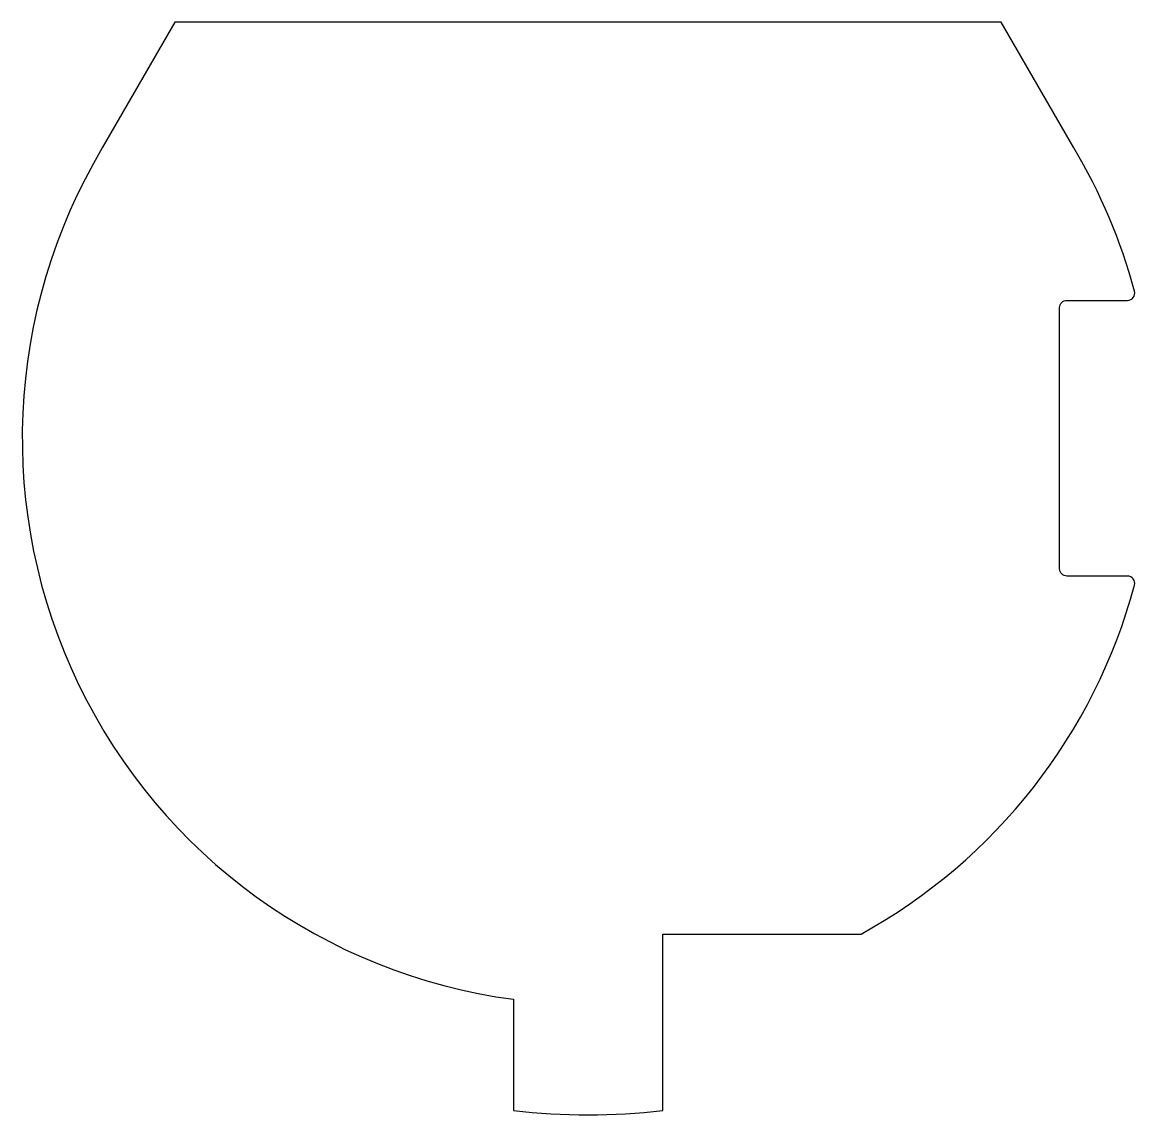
# Model space of a CAD drawing. Header units: millimetres. Extents: x -39 to 37.7, y -46.6 to 28.7.
import ezdxf

# ---------------------------------------------------------------- set-up
doc = ezdxf.new("R2010")
doc.units = ezdxf.units.MM
doc.layers.get('0').update_dxf_attribs({"linetype": 'CONTINUOUS'})

msp = doc.modelspace()

# ---------------------------------------------------------------- linework, layer by layer
msp.add_lwpolyline([(-5.15, -38.658), (-5.15, -46.325, 0.055415), (5.15, -46.325), (5.15, -38.658), (5.15, -34.158), (18.82, -34.158, 0.203871), (37.661, -10.13, 0.493442), (37.179, -9.5), (33, -9.5, -0.414214), (32.5, -9), (32.5, 9, -0.414214), (33, 9.5), (37.179, 9.5, 0.493442), (37.661, 10.13, 0.069038), (33.481, 20), (28.481, 28.66), (-28.481, 28.66), (-33.481, 20, 0.538803)], format="xyb", close=True)

doc.saveas('drawing.dxf')
